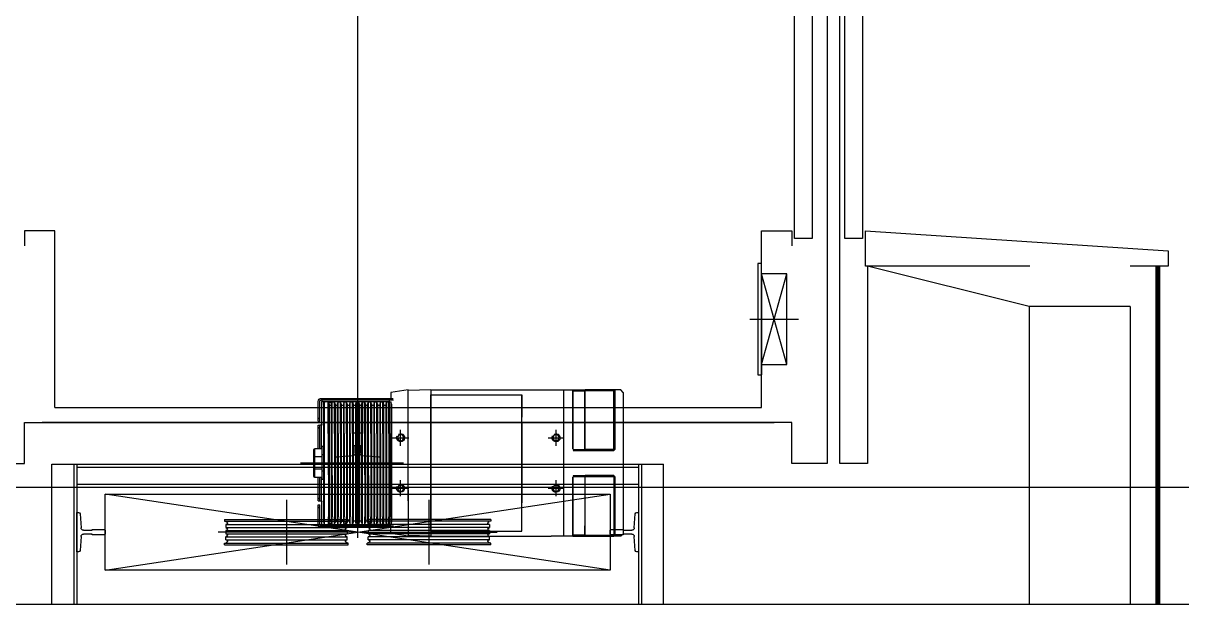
# Model space of a CAD drawing. Header units: millimetres. Extents: x 116443 to 620443, y -399357 to -63957.
# Drawn here: x 395892 to 398187, y -168266 to -167109 of the extents above; entities that cross this region are included whole.
import ezdxf

# ---------------------------------------------------------------- set-up
doc = ezdxf.new("R2010")
doc.units = ezdxf.units.MM
doc.header["$LTSCALE"] = 600
doc.linetypes.add('CENTER', pattern=[2, 1.25, -0.25, 0.25, -0.25])
doc.layers.add('z', color=8, linetype='Continuous')
doc.layers.add('레이스웨이', color=6, linetype='Continuous')

# ---------------------------------------------------------------- blocks, each defined once
blk = doc.blocks.new('car_rail_13K')
at = {"layer": 'z', "color": 8}
for p, q in [((47.790624, 41.725773), (45.348959, 9.373712)), ((45.348959, -9.373711), (47.790624, -41.725773))]:
    blk.add_line(p, q, dxfattribs=at)
for points in [[(50.782116, -44.5), (62, -44.5), (62, 44.5), (50.782116, 44.5)], [(40.363138, 4.75), (26, 4.75), (26, 8), (1, 8), (0, 7), (0, -7), (1, -8), (26, -8), (26, -4.75), (40.363138, -4.75)]]:
    blk.add_lwpolyline(points, dxfattribs=at)
for centre, radius, start, end in [((50.782116, 41.5), 3, 90, 175.683972), ((40.363138, 9.75), 5, 270, 355.683972), ((40.363138, -9.75), 5, 4.316028, 90), ((50.782116, -41.5), 3, 184.316028, 270)]:
    blk.add_arc(centre, radius, start, end, dxfattribs=at)
blk = doc.blocks.new('cwt_1000$0$')
at = {"layer": 'z', "color": 8}
for p, q in [((-75, -500.1), (75, 499.8)), ((-75, 499.8), (75, -500.1)), ((-25, 263.5), (-25, 18.5)), ((-25, 263.5), (-21.5, 263.5)), ((-25, 263.5), (-21.5, 263.5)), ((-25, 263.5), (-21.5, 263.5)), ((-25, 263.5), (-21.5, 263.5)), ((-21.5, 263.5), (-21.5, 18.5)), ((-21.5, 263.5), (-21, 260.5)), ((-21.5, 263.5), (-21, 260.5)), ((-15, 261), (-12, 261)), ((-15, 261), (-12, 261)), ((-15, 261), (-15, 21)), ((-15, 261), (-9, 261)), ((-15, 261), (-9, 261)), ((-9, 261), (-9, 21)), ((-3, 261), (-3, 21)), ((3, 261), (-3, 261)), ((3, 261), (-3, 261)), ((3, 261), (0, 261)), ((3, 261), (0, 261)), ((3, 261), (3, 21)), ((15, 261), (9, 261)), ((9, 261), (9, 21)), ((9, 261), (9, 21)), ((15, 261), (12, 261)), ((15, 261), (15, 21)), ((21.5, 263.5), (20.9, 260.5)), ((21.5, 263.5), (20.9, 260.5)), ((25, 263.5), (21.5, 263.5)), ((25, 263.5), (21.5, 263.5)), ((21.5, 263.5), (21.5, 18.5)), ((25, 263.5), (21.5, 263.5)), ((25, 263.5), (21.5, 263.5)), ((25, 263.5), (25, 18.5)), ((-25, 18.5), (-21.5, 18.5)), ((-25, 18.5), (-21.5, 18.5)), ((-21.5, 18.5), (-21, 21.5)), ((-15, 21), (-9, 21)), ((-15, 21), (-9, 21)), ((3, 21), (-3, 21)), ((15, 21), (9, 21)), ((21.5, 18.5), (20.9, 21.5)), ((25, 18.5), (21.5, 18.5)), ((25, 18.5), (21.5, 18.5)), ((-25, -263.5), (-25, -18.5)), ((-25, -18.5), (-21.5, -18.5)), ((-25, -18.5), (-21.5, -18.5)), ((-21.5, -263.5), (-21.5, -18.5)), ((-21.5, -18.5), (-21, -21.5)), ((-15, -21), (-9, -21)), ((-15, -21), (-9, -21)), ((-15, -261), (-15, -21)), ((-9, -261), (-9, -21)), ((-3, -261), (-3, -21)), ((3, -21), (-3, -21)), ((3, -261), (3, -21)), ((15, -21), (9, -21)), ((9, -261), (9, -21)), ((9, -261), (9, -21)), ((15, -261), (15, -21)), ((21.5, -18.5), (20.9, -21.5)), ((21.5, -263.5), (21.5, -18.5)), ((25, -18.5), (21.5, -18.5)), ((25, -18.5), (21.5, -18.5)), ((25, -263.5), (25, -18.5)), ((-25, -263.5), (-21.5, -263.5)), ((-25, -263.5), (-21.5, -263.5)), ((-25, -263.5), (-21.5, -263.5)), ((-25, -263.5), (-21.5, -263.5)), ((-21.5, -263.5), (-21, -260.5)), ((-21.5, -263.5), (-21, -260.5)), ((-15, -261), (-12, -261)), ((-15, -261), (-12, -261)), ((-15, -261), (-9, -261)), ((-15, -261), (-9, -261)), ((3, -261), (-3, -261)), ((3, -261), (-3, -261)), ((3, -261), (0, -261)), ((3, -261), (0, -261)), ((15, -261), (9, -261)), ((15, -261), (12, -261)), ((21.5, -263.5), (20.9, -260.5)), ((21.5, -263.5), (20.9, -260.5)), ((25, -263.5), (21.5, -263.5)), ((25, -263.5), (21.5, -263.5)), ((25, -263.5), (21.5, -263.5)), ((25, -263.5), (21.5, -263.5))]:
    blk.add_line(p, q, dxfattribs=at)
at = {"layer": 'z', "color": 8, "linetype": 'CENTER'}
for p, q in [((-0.1, 6), (-0.1, 276)), ((63.9, 141), (-64.1, 141)), ((-0.1, -6), (-0.1, -276)), ((63.9, -141), (-64.1, -141))]:
    blk.add_line(p, q, dxfattribs=at)
at = {"layer": 'z', "color": 8}
blk.add_lwpolyline([(75, 499.8), (-75, 499.8), (-75, -500.1), (75, -500.1)], close=True, dxfattribs=at)
for centre, start, end in [((-18, 261), 190.2367, 0), ((-18, 261), 190.2367, 0), ((-6, 261), 180, 0), ((-6, 261), 180, 0), ((6, 261), 180, 0), ((6, 261), 180, 0), ((18, 261), 180, 349.7633), ((18, 261), 180, 349.7633), ((-18, 21), 0, 169.7633), ((-6, 21), 0, 180), ((6, 21), 0, 180), ((18, 21), 10.2367, 180), ((-18, -21), 190.2367, 0), ((-6, -21), 180, 0), ((6, -21), 180, 0), ((18, -21), 180, 349.7633), ((-18, -261), 0, 169.7633), ((-18, -261), 0, 169.7633), ((-6, -261), 0, 180), ((-6, -261), 0, 180), ((6, -261), 0, 180), ((6, -261), 0, 180), ((18, -261), 10.2367, 180), ((18, -261), 10.2367, 180)]:
    blk.add_arc(centre, 3, start, end, dxfattribs=at)
blk = doc.blocks.new('tm')
at = {"layer": 'z', "color": 8}
for p, q in [((-140, 306), (-145, 301)), ((-145, 301), (-145, 287.6)), ((140, 306), (-140, 306)), ((140, 306), (145, 301)), ((145, 301), (145, 287.5)), ((-144.3, 288.3), (-145, 287.6)), ((-144.3, 288.3), (-145, 287.6)), ((-145, 287.6), (-144.3, 288.3)), ((-145, 287.6), (-145, 284.5)), ((-145, 230.6), (-145, 287.6)), ((-145, 287.6), (-145, 230.6)), ((-143.5, 289.1), (-144.3, 288.3)), ((-143.5, 289.1), (-144.3, 288.3)), ((-143.5, 289.1), (-144.3, 288.3)), ((-143.5, 287.6), (-144.3, 288.3)), ((-144.3, 288.3), (-143.5, 287.6)), ((-26.5, 289.1), (-143.5, 289.1)), ((-143.5, 289.1), (-140, 289.1)), ((-26.5, 289.1), (-143.5, 289.1)), ((-26.5, 287.6), (-143.5, 287.6)), ((-143.5, 230.6), (-143.5, 287.6)), ((-26.5, 287.6), (-143.5, 287.6)), ((-143.5, 287.6), (-143.5, 230.6)), ((-140, 289.1), (-135, 289.1)), ((-135, 289.1), (-130, 289.1)), ((-130, 289.1), (-125, 289.1)), ((-125, 289.1), (-117.1, 289.1)), ((-94.9, 289.1), (-115.8, 289.1)), ((-50, 289.1), (-45, 289.1)), ((-45, 289.1), (-40, 289.1)), ((-40, 289.1), (-35, 289.1)), ((-35, 289.1), (-30, 289.1)), ((-26.5, 289.1), (-25.8, 288.3)), ((-26.5, 289.1), (-25.8, 288.3)), ((-25.8, 288.3), (-26.5, 287.6)), ((-26.5, 287.6), (-25.8, 288.3)), ((-26.5, 230.6), (-26.5, 287.6)), ((-26.5, 287.6), (-26.5, 230.6)), ((-25.8, 288.3), (-25, 287.6)), ((-25.8, 288.3), (-25, 287.6)), ((-25, 287.6), (-25, 230.6)), ((-25, 287.6), (-25, 230.6)), ((26.5, 289), (25, 287.5)), ((26.5, 289), (25, 287.5)), ((25.7, 288.3), (25, 287.5)), ((25, 287.5), (25.7, 288.3)), ((25, 287.5), (25.7, 288.3)), ((25, 287.5), (25, 230.5)), ((25, 285.9), (25, 287.5)), ((25, 287.5), (25, 285.9)), ((25, 230.5), (25, 287.5)), ((25, 287.5), (25, 230.5)), ((26.5, 289), (25.7, 288.3)), ((25.7, 288.3), (26.5, 289)), ((26.5, 289), (25.7, 288.3)), ((26.5, 287.5), (25.7, 288.3)), ((25.7, 288.3), (26.5, 287.5)), ((143.5, 289), (26.5, 289)), ((143.5, 289), (26.5, 289)), ((26.5, 230.5), (26.5, 287.5)), ((26.5, 287.5), (143.5, 287.5)), ((143.5, 287.5), (26.5, 287.5)), ((26.5, 287.5), (26.5, 230.5)), ((30, 289), (35, 289)), ((35, 289), (40, 289)), ((130, 289), (135, 289)), ((135, 289), (140, 289)), ((140, 289), (143.5, 289)), ((144.2, 288.3), (143.5, 289)), ((143.5, 289), (144.2, 288.3)), ((143.5, 287.5), (144.2, 288.3)), ((143.5, 287.5), (144.2, 288.3)), ((143.5, 230.5), (143.5, 287.5)), ((143.5, 287.5), (143.5, 230.5)), ((145, 287.5), (144.2, 288.3)), ((144.2, 288.3), (145, 287.5)), ((145, 230.5), (145, 287.5)), ((145, 287.5), (145, 230.5)), ((-145, 273.5), (-145, 230.6)), ((-145, 230.6), (-143.5, 230.6)), ((-145, 230.6), (-143.5, 230.6)), ((-145, 230.6), (-145, 230.1)), ((-143, 230.1), (-145, 230.1)), ((-145, 230.1), (-145, 206)), ((-145, 230.1), (-143, 230.1)), ((-145, 230.1), (-145, 206)), ((-143, 230.1), (-145, 230.1)), ((-145, 206), (-145, 230.1)), ((-143.5, 230.6), (-26.5, 230.6)), ((-143.5, 230.6), (-26.5, 230.6)), ((-27, 230.1), (-143, 230.1)), ((-143, 230.1), (-135.6, 230.1)), ((-143, 230.1), (-143, 206)), ((-27, 230.1), (-143, 230.1)), ((-143, 206), (-143, 230.1)), ((-135.7, 230.1), (-135.6, 230.1)), ((-135.7, 230.1), (-135.6, 230.1)), ((-135.7, 230.1), (-124.4, 230.1)), ((-135.7, 230.1), (-135.6, 230.1)), ((-27, 230.1), (-27, 206.2)), ((-27, 206.2), (-27, 230.1)), ((-25, 206.5), (-25, 230.1)), ((-25, 206.5), (-25, 230.1)), ((25, 230.1), (25, 206.5)), ((25, 206.5), (25, 230.1)), ((25, 206.5), (25, 230.1)), ((26.5, 230.5), (143.5, 230.5)), ((26.5, 230.5), (143.5, 230.5)), ((27, 230.1), (143, 230.1)), ((27, 206.2), (27, 230.1)), ((27, 206.2), (27, 230.1)), ((143, 230.1), (27, 230.1)), ((143, 230.1), (135.1, 230.1)), ((145, 230.1), (143, 230.1)), ((143, 230.1), (145, 230.1)), ((143, 206), (143, 230.1)), ((143, 206), (143, 230.1)), ((145, 230.1), (143, 230.1)), ((143.5, 230.5), (145, 230.5)), ((143.5, 230.5), (145, 230.5)), ((145, 206), (145, 230.1)), ((145, 206), (145, 230.1)), ((-145, 206), (-143, 206)), ((-145, 206), (-143, 206)), ((-145, 206), (-145, 163)), ((-145, 188), (145, 188)), ((-143, 206), (-28, 206)), ((-28, 206), (-143, 206)), ((-50, 157), (-50, 189)), ((28, 206), (143, 206)), ((143, 206), (28, 206)), ((50, 157), (50, 189)), ((143, 206), (145, 206)), ((143, 206), (145, 206)), ((145, 163), (145, 206)), ((-145, 105), (-145, 163)), ((-66, 173), (-34, 173)), ((34, 173), (66, 173)), ((145, -75), (145, 163)), ((-145, -75), (-145, 105)), ((-135, -75), (-135, 105)), ((-135, 105), (135, 105)), ((79.1, 105), (-79.2, 105)), ((135, 105), (90.8, 105)), ((135, -75), (135, 105)), ((-135, -75), (-145, -75)), ((-135, -75), (-145, -75)), ((-145, -75), (-143.5, -120)), ((-90.9, -75), (-135, -75)), ((-135, -75), (135, -75)), ((-89.9, -75), (-90.9, -75)), ((-85.8, -75), (-89.9, -75)), ((-84.2, -75), (-85.8, -75)), ((-80.1, -75), (-84.2, -75)), ((-79.2, -75), (-80.1, -75)), ((79.1, -75), (-79.2, -75)), ((80.1, -75), (79.1, -75)), ((84.2, -75), (80.1, -75)), ((85.8, -75), (84.2, -75)), ((89.9, -75), (85.8, -75)), ((90.8, -75), (89.9, -75)), ((135, -75), (90.8, -75)), ((145, -75), (135, -75)), ((145, -75), (135, -75)), ((145, -75), (143.4, -120)), ((-135, -120), (-144.9, -120)), ((-144.9, -120), (-139.5, -154.2)), ((-140.7, -120), (-143.5, -120)), ((-139.9, -120), (-140.7, -120)), ((-112.4, -120), (-139.9, -120)), ((-79.7, -120), (-135, -120)), ((-96.5, -120), (-112.4, -120)), ((-88.7, -120), (-96.5, -120)), ((-59.6, -120), (-88.7, -120)), ((-74.7, -120), (-79.7, -120)), ((-74.7, -120), (144.8, -120)), ((-66, -135), (-34, -135)), ((-56, -120), (-59.6, -120)), ((-53.1, -120), (-56, -120)), ((-53.1, -120), (53, -120)), ((-50, -151), (-50, -119)), ((0, -129.4), (0, -333.3)), ((34, -135), (66, -135)), ((50, -151), (50, -119)), ((144.8, -120), (139.5, -154.2)), ((-139.5, -154.2), (-128, -154.2)), ((-128, -150), (-128, -292)), ((-125, -150), (-125, -292)), ((-125, -150), (-124, -150)), ((-125, -157), (-122, -157)), ((-122, -291), (-122, -157)), ((-120.9, -157), (-122, -157)), ((-116.8, -153), (-121.5, -154.5)), ((58.2, -154.5), (-121.5, -154.5)), ((-121.5, -156.8), (-121.5, -154.5)), ((-121.5, -156.8), (-106.7, -156.8)), ((-121.5, -158.1), (-106.7, -158.1)), ((-121.5, -162.8), (-121.5, -158.1)), ((-105.2, -157.8), (-119.8, -157.8)), ((55.9, -153), (-116.8, -153)), ((58.2, -156.9), (-106.7, -156.8)), ((58.2, -158.2), (-106.7, -158.1)), ((119.8, -157.8), (-105.2, -157.8)), ((116.7, -153), (55.9, -153)), ((121.5, -154.5), (58.2, -154.5)), ((58.2, -156.9), (121.5, -156.9)), ((58.2, -158.2), (121.5, -158.2)), ((116.7, -153), (121.5, -154.5)), ((122, -157), (120.9, -157)), ((121.5, -156.9), (121.5, -154.5)), ((121.5, -162.9), (121.5, -158.2)), ((122, -291), (122, -157)), ((122, -157), (125, -157)), ((124, -150), (125, -150)), ((125, -292), (125, -150)), ((128, -292), (128, -150)), ((139.5, -154.2), (128, -154.2)), ((-121.5, -162.8), (-106.7, -162.8)), ((-121.5, -170.1), (-106.7, -170.1)), ((-121.5, -174.8), (-121.5, -170.1)), ((-121.5, -174.8), (-106.7, -174.8)), ((-121.5, -182.1), (-106.7, -182.1)), ((-121.5, -186.8), (-121.5, -182.1)), ((-105.2, -163.2), (-119.8, -163.2)), ((-105.2, -169.8), (-119.8, -169.8)), ((-105.2, -175.2), (-119.8, -175.2)), ((-105.2, -181.8), (-119.8, -181.8)), ((-103.2, -164.3), (-117.6, -164.3)), ((-103.2, -168.7), (-117.6, -168.7)), ((-103.2, -176.3), (-117.6, -176.3)), ((-103.2, -180.7), (-117.6, -180.7)), ((-114.5, -168.7), (-114.5, -164.3)), ((-114.5, -180.7), (-114.5, -176.3)), ((58.2, -162.9), (-106.7, -162.8)), ((58.2, -170.2), (-106.7, -170.1)), ((58.2, -174.9), (-106.7, -174.8)), ((58.2, -182.2), (-106.7, -182.1)), ((119.8, -163.2), (-105.2, -163.2)), ((119.8, -169.8), (-105.2, -169.8)), ((119.8, -175.2), (-105.2, -175.2)), ((119.8, -181.8), (-105.2, -181.8)), ((117.5, -164.3), (-103.2, -164.3)), ((117.5, -168.7), (-103.2, -168.7)), ((117.5, -176.3), (-103.2, -176.3)), ((117.5, -180.7), (-103.2, -180.7)), ((58.2, -162.9), (121.5, -162.9)), ((58.2, -170.2), (121.5, -170.2)), ((58.2, -174.9), (121.5, -174.9)), ((58.2, -182.2), (121.5, -182.2)), ((114.5, -168.7), (114.5, -164.3)), ((114.5, -180.7), (114.5, -176.3)), ((121.5, -174.9), (121.5, -170.2)), ((121.5, -186.9), (121.5, -182.2)), ((-121.5, -186.8), (-106.7, -186.8)), ((-121.5, -194.1), (-106.7, -194.1)), ((-121.5, -198.8), (-121.5, -194.1)), ((-121.5, -198.8), (-106.7, -198.8)), ((-121.5, -206.1), (-106.7, -206.1)), ((-121.5, -210.8), (-121.5, -206.1)), ((-105.2, -187.2), (-119.8, -187.2)), ((-105.2, -193.8), (-119.8, -193.8)), ((-105.2, -199.2), (-119.8, -199.2)), ((-105.2, -205.8), (-119.8, -205.8)), ((-103.2, -188.3), (-117.6, -188.3)), ((-103.2, -192.7), (-117.6, -192.7)), ((-103.2, -200.3), (-117.6, -200.3)), ((-103.2, -204.7), (-117.6, -204.7)), ((-114.5, -192.7), (-114.5, -188.3)), ((-114.5, -204.7), (-114.5, -200.3)), ((58.2, -186.9), (-106.7, -186.8)), ((58.2, -194.2), (-106.7, -194.1)), ((58.2, -198.9), (-106.7, -198.8)), ((58.2, -206.2), (-106.7, -206.1)), ((119.8, -187.2), (-105.2, -187.2)), ((119.8, -193.8), (-105.2, -193.8)), ((119.8, -199.2), (-105.2, -199.2)), ((119.8, -205.8), (-105.2, -205.8)), ((117.5, -188.3), (-103.2, -188.3)), ((117.5, -192.7), (-103.2, -192.7)), ((117.5, -200.3), (-103.2, -200.3)), ((117.5, -204.7), (-103.2, -204.7)), ((58.2, -186.9), (121.5, -186.9)), ((58.2, -194.2), (121.5, -194.2)), ((58.2, -198.9), (121.5, -198.9)), ((58.2, -206.2), (121.5, -206.2)), ((114.5, -192.7), (114.5, -188.3)), ((114.5, -204.7), (114.5, -200.3)), ((121.5, -198.9), (121.5, -194.2)), ((121.5, -210.9), (121.5, -206.2)), ((145.6, -220.5), (-148.1, -220.5)), ((-121.5, -210.8), (-106.7, -210.8)), ((-121.5, -218.1), (-106.7, -218.1)), ((-121.5, -222.8), (-121.5, -218.1)), ((-121.5, -222.8), (-106.7, -222.8)), ((-105.2, -211.2), (-119.8, -211.2)), ((-105.2, -217.8), (-119.8, -217.8)), ((-105.2, -223.2), (-119.8, -223.2)), ((-103.2, -212.3), (-117.6, -212.3)), ((-103.2, -216.7), (-117.6, -216.7)), ((-103.2, -224.3), (-117.6, -224.3)), ((-103.2, -228.7), (-117.6, -228.7)), ((-114.5, -216.7), (-114.5, -212.3)), ((-114.5, -228.7), (-114.5, -224.3)), ((58.2, -210.9), (-106.7, -210.8)), ((58.2, -218.2), (-106.7, -218.1)), ((58.2, -222.9), (-106.7, -222.8)), ((119.8, -211.2), (-105.2, -211.2)), ((119.8, -217.8), (-105.2, -217.8)), ((119.8, -223.2), (-105.2, -223.2)), ((117.5, -212.3), (-103.2, -212.3)), ((117.5, -216.7), (-103.2, -216.7)), ((117.5, -224.3), (-103.2, -224.3)), ((117.5, -228.7), (-103.2, -228.7)), ((58.2, -210.9), (121.5, -210.9)), ((58.2, -218.2), (121.5, -218.2)), ((58.2, -222.9), (121.5, -222.9)), ((114.5, -216.7), (114.5, -212.3)), ((114.5, -228.7), (114.5, -224.3)), ((121.5, -222.9), (121.5, -218.2)), ((-121.5, -230.1), (-106.7, -230.1)), ((-121.5, -234.8), (-121.5, -230.1)), ((-121.5, -234.8), (-106.7, -234.8)), ((-121.5, -242.1), (-106.7, -242.1)), ((-121.5, -246.8), (-121.5, -242.1)), ((-121.5, -246.8), (-106.7, -246.8)), ((-105.2, -229.8), (-119.8, -229.8)), ((-105.2, -235.2), (-119.8, -235.2)), ((-105.2, -241.8), (-119.8, -241.8)), ((-105.2, -247.2), (-119.8, -247.2)), ((-103.2, -236.3), (-117.6, -236.3)), ((-103.2, -240.7), (-117.6, -240.7)), ((-103.2, -248.3), (-117.6, -248.3)), ((-114.5, -240.7), (-114.5, -236.3)), ((-114.5, -252.7), (-114.5, -248.3)), ((58.2, -230.2), (-106.7, -230.1)), ((58.2, -234.9), (-106.7, -234.8)), ((58.2, -242.2), (-106.7, -242.1)), ((58.2, -246.9), (-106.7, -246.8)), ((119.8, -229.8), (-105.2, -229.8)), ((119.8, -235.2), (-105.2, -235.2)), ((119.8, -241.8), (-105.2, -241.8)), ((119.8, -247.2), (-105.2, -247.2)), ((117.5, -236.3), (-103.2, -236.3)), ((117.5, -240.7), (-103.2, -240.7)), ((117.5, -248.3), (-103.2, -248.3)), ((58.2, -230.2), (121.5, -230.2)), ((58.2, -234.9), (121.5, -234.9)), ((58.2, -242.2), (121.5, -242.2)), ((58.2, -246.9), (121.5, -246.9)), ((114.5, -240.7), (114.5, -236.3)), ((114.5, -252.7), (114.5, -248.3)), ((121.5, -234.9), (121.5, -230.2)), ((121.5, -246.9), (121.5, -242.2)), ((-121.5, -254.1), (-106.7, -254.1)), ((-121.5, -258.8), (-121.5, -254.1)), ((-121.5, -258.8), (-106.7, -258.8)), ((-121.5, -266.1), (-106.7, -266.1)), ((-121.5, -270.8), (-121.5, -266.1)), ((-121.5, -270.8), (-106.7, -270.8)), ((-105.2, -253.8), (-119.8, -253.8)), ((-105.2, -259.2), (-119.8, -259.2)), ((-105.2, -265.8), (-119.8, -265.8)), ((-105.2, -271.2), (-119.8, -271.2)), ((-103.2, -252.7), (-117.6, -252.7)), ((-103.2, -260.3), (-117.6, -260.3)), ((-103.2, -264.7), (-117.6, -264.7)), ((-103.2, -272.3), (-117.6, -272.3)), ((-114.5, -264.7), (-114.5, -260.3)), ((-114.5, -276.7), (-114.5, -272.3)), ((58.2, -254.2), (-106.7, -254.1)), ((58.2, -258.9), (-106.7, -258.8)), ((58.2, -266.2), (-106.7, -266.1)), ((58.2, -270.9), (-106.7, -270.8)), ((119.8, -253.8), (-105.2, -253.8)), ((119.8, -259.2), (-105.2, -259.2)), ((119.8, -265.8), (-105.2, -265.8)), ((119.8, -271.2), (-105.2, -271.2)), ((117.5, -252.7), (-103.2, -252.7)), ((117.5, -260.3), (-103.2, -260.3)), ((117.5, -264.7), (-103.2, -264.7)), ((117.5, -272.3), (-103.2, -272.3)), ((58.2, -254.2), (121.5, -254.2)), ((58.2, -258.9), (121.5, -258.9)), ((58.2, -266.2), (121.5, -266.2)), ((58.2, -270.9), (121.5, -270.9)), ((114.5, -264.7), (114.5, -260.3)), ((114.5, -276.7), (114.5, -272.3)), ((121.5, -258.9), (121.5, -254.2)), ((121.5, -270.9), (121.5, -266.2)), ((-122, -291), (-125, -291)), ((-122, -291), (-76, -291)), ((-122, -295), (-88, -295)), ((-122, -298), (-88, -298)), ((-121.5, -278.1), (-106.7, -278.1)), ((-121.5, -286.5), (-121.5, -284.1)), ((58.2, -286.5), (-121.5, -286.5)), ((-116.8, -288), (-121.5, -286.5)), ((-105.2, -277.8), (-119.8, -277.8)), ((-103.2, -276.7), (-117.6, -276.7)), ((55.9, -288), (-116.8, -288)), ((58.2, -278.2), (-106.7, -278.1)), ((119.8, -277.8), (-105.2, -277.8)), ((117.5, -276.7), (-103.2, -276.7)), ((-88, -294.7), (-88, -298.3)), ((-88, -298), (-88, -295)), ((-88, -295), (-83, -295)), ((-88, -298), (-83, -298)), ((-83, -298), (-83, -295)), ((-75, -295), (-75, -292)), ((-28.5, -292), (-75, -292)), ((-75, -298), (-75, -295)), ((-75, -295), (-70, -295)), ((-75, -298), (-70, -298)), ((-70, -294.7), (-70, -298.3)), ((-70, -298), (-70, -295)), ((-70, -295), (-28.5, -295)), ((-70, -298), (-28.5, -298)), ((-32.7, -288), (-32.7, -290.5)), ((-32.7, -290.5), (-16.3, -290.5)), ((-28.5, -290.5), (-28.5, -304.9)), ((-16.3, -288), (-16.3, -290.5)), ((-16.3, -290.5), (14.2, -290.5)), ((-12, -290.5), (-12, -304.9)), ((12, -290.5), (12, -304.9)), ((14.2, -290.5), (16.2, -290.5)), ((16.2, -288), (16.2, -290.5)), ((16.2, -290.5), (16.8, -290.5)), ((16.8, -290.5), (32.7, -290.5)), ((28.4, -290.5), (28.4, -304.9)), ((75, -292), (28.4, -292)), ((28.4, -295), (70, -295)), ((28.4, -298), (70, -298)), ((32.7, -288), (32.7, -290.5)), ((116.7, -288), (55.9, -288)), ((58.2, -278.2), (121.5, -278.2)), ((121.5, -286.5), (58.2, -286.5)), ((70, -294.7), (70, -298.3)), ((70, -298), (70, -295)), ((70, -295), (75, -295)), ((70, -298), (75, -298)), ((75, -292), (75, -295)), ((75, -298), (75, -295)), ((76, -291), (122, -291)), ((83, -295), (88, -295)), ((83, -298), (83, -295)), ((83, -298), (88, -298)), ((88, -294.7), (88, -298.3)), ((88, -295), (122, -295)), ((88, -298), (88, -295)), ((88, -298), (122, -298)), ((116.7, -288), (121.5, -286.5)), ((121.5, -286.5), (121.5, -284.2)), ((125, -291), (122, -291)), ((-28.5, -304.9), (-12, -304.9)), ((-26.9, -306.5), (-10.5, -306.5)), ((-12, -304.9), (10.5, -304.9)), ((-10.4, -306.5), (9.1, -306.5)), ((9.1, -306.5), (10.4, -306.5)), ((10.4, -306.5), (16.7, -306.5)), ((10.5, -304.9), (12, -304.9)), ((11.9, -304.9), (16.7, -304.9)), ((16.7, -304.9), (28.4, -304.9)), ((16.7, -306.5), (26.8, -306.5))]:
    blk.add_line(p, q, dxfattribs=at)
for centre in [(-50, 173), (50, 173), (-50, -135), (50, -135)]:
    blk.add_circle(centre, 6, dxfattribs=at)
for centre, radius, start, end in [((-50, 173), 8, 329.9956, 299.9956), ((50, 173), 8, 329.9956, 299.9956), ((-50, -135), 8, 329.9956, 299.9956), ((50, -135), 8, 329.9956, 299.9956), ((-117.7, -172.6), 15, 98.3911, 105.0543), ((117.6, -172.6), 15, 74.937, 81.6001), ((-117.6, -148.4), 15, 254.937, 261.6001), ((-117.7, -184.6), 15, 98.3911, 105.0543), ((-117.7, -160.4), 15, 254.937, 261.6001), ((-117.7, -196.6), 15, 98.3911, 105.0543), ((-120, -166.5), 3.3, 41.6896, 86.4633), ((-120, -166.5), 3.3, 273.528, 318.3017), ((-120, -178.5), 3.3, 41.6896, 86.4633), ((-120, -178.5), 3.3, 273.528, 318.3017), ((120, -166.5), 3.3, 93.528, 138.3017), ((120, -166.5), 3.3, 221.6896, 266.4633), ((120, -178.5), 3.3, 93.528, 138.3017), ((120, -178.5), 3.3, 221.6896, 266.4633), ((117.6, -148.4), 15, 278.3911, 285.0543), ((117.6, -184.6), 15, 74.937, 81.6001), ((117.6, -160.4), 15, 278.3911, 285.0543), ((117.6, -196.6), 15, 74.937, 81.6001), ((-117.7, -172.4), 15, 254.937, 261.6001), ((-117.7, -208.6), 15, 98.3911, 105.0543), ((-117.7, -184.4), 15, 254.937, 261.6001), ((-117.7, -220.6), 15, 98.3911, 105.0543), ((-120, -190.5), 3.3, 41.6896, 86.4633), ((-120, -190.5), 3.3, 273.528, 318.3017), ((-120, -202.5), 3.3, 41.6896, 86.4633), ((-120, -202.5), 3.3, 273.528, 318.3017), ((120, -190.5), 3.3, 93.528, 138.3017), ((120, -190.5), 3.3, 221.6896, 266.4633), ((120, -202.5), 3.3, 93.528, 138.3017), ((120, -202.5), 3.3, 221.6896, 266.4633), ((117.6, -172.4), 15, 278.3911, 285.0543), ((117.6, -208.6), 15, 74.937, 81.6001), ((117.6, -184.4), 15, 278.3911, 285.0543), ((117.6, -220.6), 15, 74.937, 81.6001), ((-117.7, -196.4), 15, 254.937, 261.6001), ((-117.7, -232.6), 15, 98.3911, 105.0543), ((-117.7, -208.4), 15, 254.937, 261.6001), ((-120, -214.5), 3.3, 41.6896, 86.4633), ((-120, -214.5), 3.3, 273.528, 318.3017), ((-120, -226.5), 3.3, 41.6896, 86.4633), ((-120, -226.5), 3.3, 273.528, 318.3017), ((120, -214.5), 3.3, 93.528, 138.3017), ((120, -214.5), 3.3, 221.6896, 266.4633), ((120, -226.5), 3.3, 93.528, 138.3017), ((120, -226.5), 3.3, 221.6896, 266.4633), ((117.6, -196.4), 15, 278.3911, 285.0543), ((117.6, -232.6), 15, 74.937, 81.6001), ((117.6, -208.4), 15, 278.3911, 285.0543), ((-117.7, -244.6), 15, 98.3911, 105.0543), ((-117.7, -220.4), 15, 254.937, 261.6001), ((-117.7, -256.6), 15, 98.3911, 105.0543), ((-117.7, -232.4), 15, 254.937, 261.6001), ((-120, -238.5), 3.3, 41.6896, 86.4633), ((-120, -238.5), 3.3, 273.528, 318.3017), ((-120, -250.5), 3.3, 41.6896, 86.4633), ((120, -238.5), 3.3, 93.528, 138.3017), ((120, -238.5), 3.3, 221.6896, 266.4633), ((120, -250.5), 3.3, 93.528, 138.3017), ((117.6, -244.6), 15, 74.937, 81.6001), ((117.6, -220.4), 15, 278.3911, 285.0543), ((117.6, -256.6), 15, 74.937, 81.6001), ((117.6, -232.4), 15, 278.3911, 285.0543), ((-117.7, -268.6), 15, 98.3911, 105.0543), ((-117.7, -244.4), 15, 254.937, 261.6001), ((-117.7, -280.6), 15, 98.3911, 105.0543), ((-117.7, -256.4), 15, 254.937, 261.6001), ((-120, -250.5), 3.3, 273.528, 318.3017), ((-120, -262.5), 3.3, 41.6896, 86.4633), ((-120, -262.5), 3.3, 273.528, 318.3017), ((-120, -274.5), 3.3, 41.6896, 86.4633), ((120, -250.5), 3.3, 221.6896, 266.4633), ((120, -262.5), 3.3, 93.528, 138.3017), ((120, -262.5), 3.3, 221.6896, 266.4633), ((120, -274.5), 3.3, 93.528, 138.3017), ((117.6, -268.6), 15, 74.937, 81.6001), ((117.6, -244.4), 15, 278.3911, 285.0543), ((117.6, -280.6), 15, 74.937, 81.6001), ((117.6, -256.4), 15, 278.3911, 285.0543), ((-122, -292), 6, 179.9956, 269.9956), ((-122, -292), 3, 179.9956, 269.9956), ((-117.7, -292.6), 15, 98.3911, 105.0543), ((-120, -274.5), 3.3, 273.528, 318.3017), ((-76, -292), 1, 359.9956, 89.9956), ((76, -292), 1, 89.9956, 179.9956), ((120, -274.5), 3.3, 221.6896, 266.4633), ((117.6, -292.6), 15, 74.937, 81.6001), ((122, -292), 3, 269.9956, 359.9956), ((122, -292), 6, 269.9956, 359.9956), ((-26.9, -304.9), 1.6, 179.9956, 269.9956), ((-10.4, -304.9), 1.6, 179.9956, 269.9956), ((10.4, -304.9), 1.6, 269.9956, 359.9956), ((26.8, -304.9), 1.6, 269.9956, 359.9956)]:
    blk.add_arc(centre, radius, start, end, dxfattribs=at)
for p in [(-120, -274.5), (120, -274.5)]:
    blk.add_point(p, dxfattribs=at)
blk = doc.blocks.new('cwt_rail_8K')
at = {"layer": 'z', "color": 8}
for p, q in [((-4, 0), (-5, -1)), ((4, 0), (-4, 0)), ((5, -1), (4, 0)), ((-5, -1), (-5, -26)), ((5, -26), (5, -1)), ((-5, -26), (-3.8, -26)), ((-3.8, -26), (-3.8, -42.8)), ((3.8, -42.8), (3.8, -26)), ((3.8, -26), (5, -26)), ((-39, -52.8), (-39, -56)), ((-39, -56), (39, -56)), ((-8.4, -47.8), (-36.2, -49.8)), ((36.2, -49.8), (8.4, -47.8)), ((39, -56), (39, -52.8))]:
    blk.add_line(p, q, dxfattribs=at)
for centre, radius, start, end in [((-8.8, -42.8), 5, 274.0567, 0), ((8.8, -42.8), 5, 180, 265.9433), ((-36, -52.8), 3, 94.0567, 180), ((36, -52.8), 3, 0, 85.9433)]:
    blk.add_arc(centre, radius, start, end, dxfattribs=at)
blk = doc.blocks.new('car_button')
at = {"layer": 'z', "color": 8, "ltscale": 200}
for p, q in [((0, 23.2), (0, -73.2)), ((-90, -50), (90, 0)), ((-90, 0), (90, -50))]:
    blk.add_line(p, q, dxfattribs=at)
at = {"layer": 'z', "color": 8}
for p, q in [((110, 7.2), (-110, 7.2)), ((-110, 7.2), (-110, 0)), ((-90, 0), (-110, 0)), ((-90, 0), (110, 0)), ((110, 0), (110, 7.2))]:
    blk.add_line(p, q, dxfattribs=at)
blk.add_lwpolyline([(-90, -50), (90, -50), (90, 0), (-90, 0)], close=True, dxfattribs=at)

msp = doc.modelspace()

# ---------------------------------------------------------------- linework, layer by layer
at = {"layer": 'z', "color": 8, "ltscale": 200}
msp.add_line((396554.9, -168050.8), (396554.9, -165970.8), dxfattribs=at)
at = {"layer": 'z', "color": 8}
for p, q in [((397884.9, -167670.8), (397564.9, -167590.8)), ((398084.9, -167670.7), (397884.9, -167670.7)), ((398084.9, -167670.7), (398084.9, -168260.7)), ((395992.9, -167982.8), (395992.9, -168260.8)), ((395998.9, -167988.8), (397110.9, -167988.8)), ((397116.9, -167982.8), (397116.9, -168260.8)), ((391444.9, -168260.7), (398384.9, -168260.7)), ((395684.9, -168260.7), (397884.9, -168260.7))]:
    msp.add_line(p, q, dxfattribs=at)
for points in [[(395929.9, -166240.8), (397414.9, -166240.8), (397414.9, -166138.8), (397484.9, -166138.8), (397484.9, -167981.8)], [(397564.9, -167590.8), (397564.9, -167981.8), (397509.9, -167981.8), (397509.9, -166138.8), (397564.9, -166138.8), (397564.9, -166550.8)], [(397419.9, -167535.8), (397419.9, -166605.8), (397454.9, -166605.8), (397454.9, -167535.8), (397419.9, -167535.8)], [(397519.9, -167535.8), (397519.9, -166605.8), (397554.9, -166605.8), (397554.9, -167535.8), (397519.9, -167535.8)], [(395954.9, -167870.8), (395954.9, -167520.8), (395894.9, -167520.8), (395894.9, -167550.8)], [(395954.9, -167870.8), (397354.9, -167870.8), (397354.9, -167520.8)], [(397354.9, -167870.8), (397354.9, -167520.8), (397414.9, -167520.8), (397414.9, -167550.8)], [(397885.9, -167590.8), (397560.9, -167590.8), (397560.9, -167520.8), (398159.9, -167560.8), (398159.9, -167590.8), (398084.9, -167590.8)], [(397884.9, -167670.7), (397884.9, -168260.7)], [(397884.9, -167670.7), (397884.9, -168260.7)], [(395824.9, -167981.8), (395894.9, -167981.8), (395894.9, -167900.8), (397379.9, -167900.8)], [(397484.9, -167981.8), (397414.9, -167981.8), (397414.9, -167900.8), (395929.9, -167900.8)], [(395948.9, -168260.8), (395948.9, -167982.8), (397160.9, -167982.8)], [(395998.9, -167982.8), (395998.9, -168260.8)], [(397110.9, -167982.8), (397110.9, -168260.8)], [(397160.9, -168260.8), (397160.9, -167982.8)], [(395998.9, -168022.8), (397110.9, -168022.8)]]:
    msp.add_lwpolyline(points, dxfattribs=at)
at = {"layer": 'z', "color": 8, "const_width": 10}
msp.add_lwpolyline([(398139.9, -168260.7), (398139.9, -167590.8)], dxfattribs=at)
at = {"layer": '레이스웨이', "color": 6, "lineweight": 30}
msp.add_line((370694.9, -168028.7), (399618.3, -168028.7), dxfattribs=at)

# ---------------------------------------------------------------- block references
at = {"layer": 'z', "color": 8, "rotation": 89.99999999999999}
msp.add_blockref('car_button', (397354.9, -167695.8), dxfattribs=at)
at = {"layer": 'z', "color": 8, "xscale": -1}
for name, p, rotation in [('tm', (396774.9, -167980.8), 270), ('car_rail_13K', (396554.9, -167920.8), 90), ('cwt_1000$0$', (396554.9, -168117.8), 270), ('cwt_rail_8K', (396054.9, -168117.8), 270), ('cwt_rail_8K', (397054.9, -168117.8), 90)]:
    msp.add_blockref(name, p, dxfattribs=dict(at, rotation=rotation))

doc.saveas('drawing.dxf')
